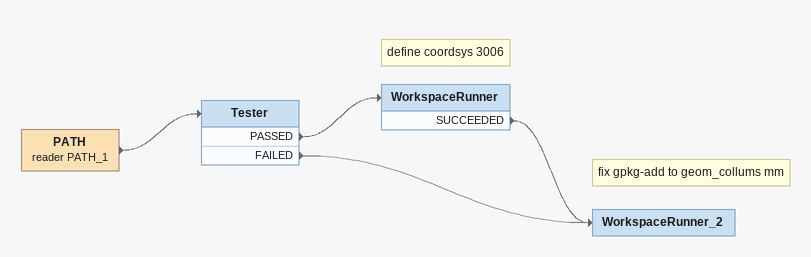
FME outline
PATH (reader PATH_1)
    -> Tester
Tester
    PASSED -> WorkspaceRunner
    FAILED -> WorkspaceRunner_2
Note: define coordsys 3006
WorkspaceRunner
    SUCCEEDED -> WorkspaceRunner_2
Note: fix gpkg-add to geom_collums mm
WorkspaceRunner_2
